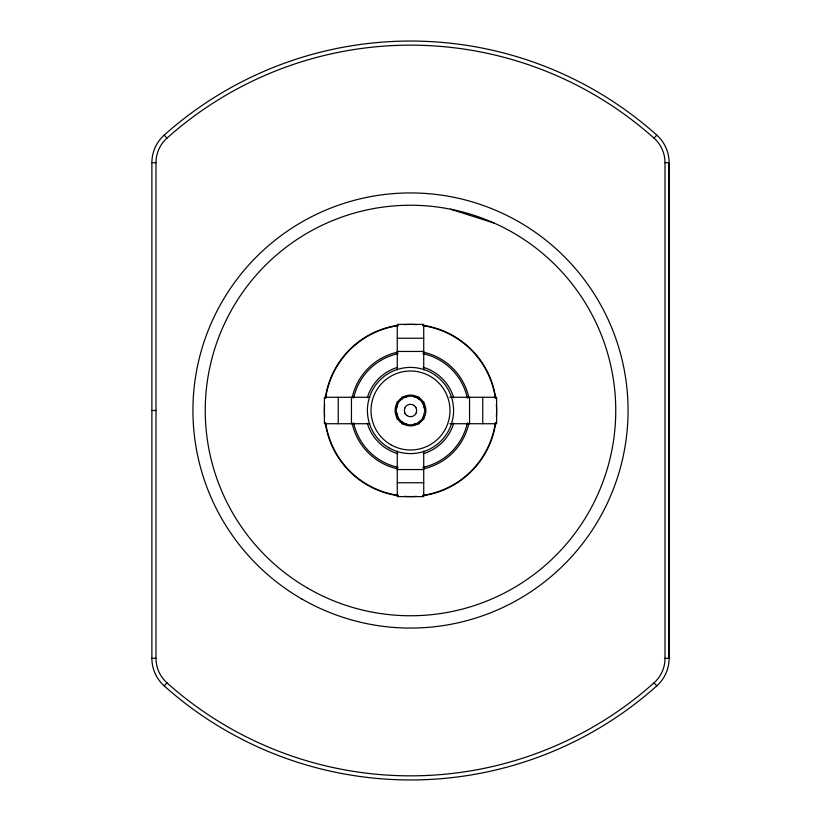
<?xml version="1.0" encoding="UTF-8"?>
<svg xmlns="http://www.w3.org/2000/svg" width="821" height="821" viewBox="0 0 821 821"><rect width="100%" height="100%" fill="white"/><g stroke="black" fill="none" stroke-linecap="round" stroke-linejoin="round"><path stroke-width="1.23" d="M151.885 658.339L151.885 162.661A36.945 36.945 0 0 1 164.2 135.126A369.45 369.45 0 0 1 656.8 135.126A36.945 36.945 0 0 1 669.115 162.661L669.115 658.339A36.945 36.945 0 0 1 656.8 685.874A369.45 369.45 0 0 1 164.2 685.874A36.945 36.945 0 0 1 151.885 658.339L155.99 658.339A32.84 32.84 0 0 0 166.94 682.815L164.21 685.863M155.99 658.339L155.99 162.661A32.84 32.84 0 0 1 166.94 138.185L164.21 135.137M404.825 408.119L404.343 410.51L404.948 413.148M416.175 412.881L416.658 410.49L416.052 407.852M397.795 403.788L396.133 410.531L398.093 417.735M423.205 417.212L424.868 410.469L422.907 403.265M166.94 138.185A365.345 365.345 0 0 1 654.06 138.185L656.79 135.137M151.906 162.661L155.99 162.661M654.06 138.185A32.84 32.84 0 0 1 665.01 162.661L669.094 162.661L669.115 658.339L665.01 658.339A32.84 32.84 0 0 1 654.06 682.815L656.79 685.863M397.272 338.242L423.728 338.242M397.272 351.45L423.728 351.45M369.932 397.272L324.398 397.272L324.398 423.728L369.932 423.728M401.623 397.272L406.693 397.272M414.307 397.272L419.377 397.272M449.795 397.272L496.602 397.272L496.602 423.728L449.795 423.728M151.906 410.5L155.99 410.5M401.623 423.728L406.693 423.728M414.307 423.728L419.377 423.728M397.272 469.55L423.728 469.55M397.272 482.758L423.728 482.758M419.069 398.965C414.153 395.199 406.805 395.209 401.9 398.996A14.368 14.368 0 0 0 401.089 399.642M401.931 422.035C406.847 425.801 414.195 425.791 419.1 422.004A14.368 14.368 0 0 0 419.911 421.358M450.544 209.191L494.458 223.209M414.174 405.553L413.774 405.287A112.662 24.527 90 0 0 410.49 404.384L410.295 404.343A111.235 24.22 90 0 0 407.216 405.266L406.816 405.564A40.106 8.733 90 0 0 404.804 407.934M406.826 415.447L407.226 415.713A112.662 24.527 -90 0 0 410.51 416.616L410.705 416.658A111.235 24.22 90 0 0 413.784 415.734L414.184 415.436A40.106 8.733 -90 0 0 416.196 413.066M665.01 162.661L665.01 658.339M482.758 397.272L482.758 423.728M469.55 397.272L469.55 423.728M423.728 369.932L423.728 324.398L397.272 324.398L397.272 369.932M423.728 401.623L423.728 406.693M423.728 415.57L423.728 419.377M423.728 451.068L423.728 496.602L397.272 496.602L397.272 451.068M397.272 401.623L397.272 405.43M397.272 414.307L397.272 419.377M351.45 397.272L351.45 423.728M338.242 397.272L338.242 423.728M654.06 682.815A365.345 365.345 0 0 1 166.94 682.815M423.564 416.473A14.368 14.368 0 0 1 423.113 417.386M406.457 424.283A14.368 14.368 0 0 1 396.379 413.148M396.369 407.914A14.368 14.368 0 0 1 396.717 406.457M414.543 396.717A14.368 14.368 0 0 1 424.621 407.852M496.387 404.353A86.102 86.102 0 0 1 496.387 416.647M495.73 422.753A86.102 86.102 0 0 1 422.753 495.73M416.647 496.387A86.102 86.102 0 0 1 404.353 496.387M398.247 495.73A86.102 86.102 0 0 1 325.27 422.753M324.613 416.647A86.102 86.102 0 0 1 324.613 404.353M325.27 398.247A86.102 86.102 0 0 1 398.247 325.27M404.353 324.613A86.102 86.102 0 0 1 416.647 324.613M422.753 325.27A86.102 86.102 0 0 1 495.73 398.247M495.361 422.702A85.733 85.733 0 0 1 422.702 495.361M398.298 495.361A85.733 85.733 0 0 1 325.639 422.702M325.639 398.298A85.733 85.733 0 0 1 398.298 325.639M422.702 325.639A85.733 85.733 0 0 1 495.361 398.298M468.894 423.205A59.759 59.759 0 0 1 423.205 468.894M397.795 468.894A59.759 59.759 0 0 1 352.106 423.205M352.106 397.795A59.759 59.759 0 0 1 397.795 352.106M423.205 352.106A59.759 59.759 0 0 1 468.894 397.795M467.375 422.866A58.199 58.199 0 0 1 422.866 467.375M398.134 467.375A58.199 58.199 0 0 1 353.625 422.866M353.625 398.134A58.199 58.199 0 0 1 398.134 353.625M422.866 353.625A58.199 58.199 0 0 1 467.375 398.134M453.705 423.184A45.022 45.022 0 0 1 423.184 453.705M397.816 453.705A45.022 45.022 0 0 1 367.295 423.184M367.295 397.816A45.022 45.022 0 0 1 397.816 367.295M423.184 367.295A45.022 45.022 0 0 1 453.705 397.816M401.931 421.902A104.431 22.742 -90 0 1 398.082 417.899M423.215 417.437A100.408 21.859 -90 0 1 419.1 421.85M419.069 399.098A104.431 22.742 90 0 1 422.918 403.101M397.785 403.563A100.408 21.859 -90 0 1 401.9 399.15M406.826 415.354A41.84 9.113 90 0 1 404.938 413.281M414.174 405.646A41.84 9.113 90 0 1 416.062 407.719M301.718 598.92A217.565 217.565 0 0 0 628.065 410.5A217.565 217.565 0 0 0 301.718 222.081A217.565 217.565 0 0 0 301.718 598.92M307.875 588.257A205.25 205.25 0 0 0 615.75 410.5A205.25 205.25 0 0 0 307.875 232.743A205.25 205.25 0 0 0 307.875 588.257M401.869 423.246A15.394 15.394 0 0 0 425.853 411.598A15.394 15.394 0 0 0 403.778 396.656A15.394 15.394 0 0 0 401.869 423.246M390.755 444.695A39.49 39.49 0 0 0 449.99 410.5A39.49 39.49 0 0 0 390.755 376.305A39.49 39.49 0 0 0 390.755 444.695M388.949 447.825A43.103 43.103 0 0 0 453.603 410.5A43.103 43.103 0 0 0 388.949 373.175A43.103 43.103 0 0 0 388.949 447.825"/></g></svg>
